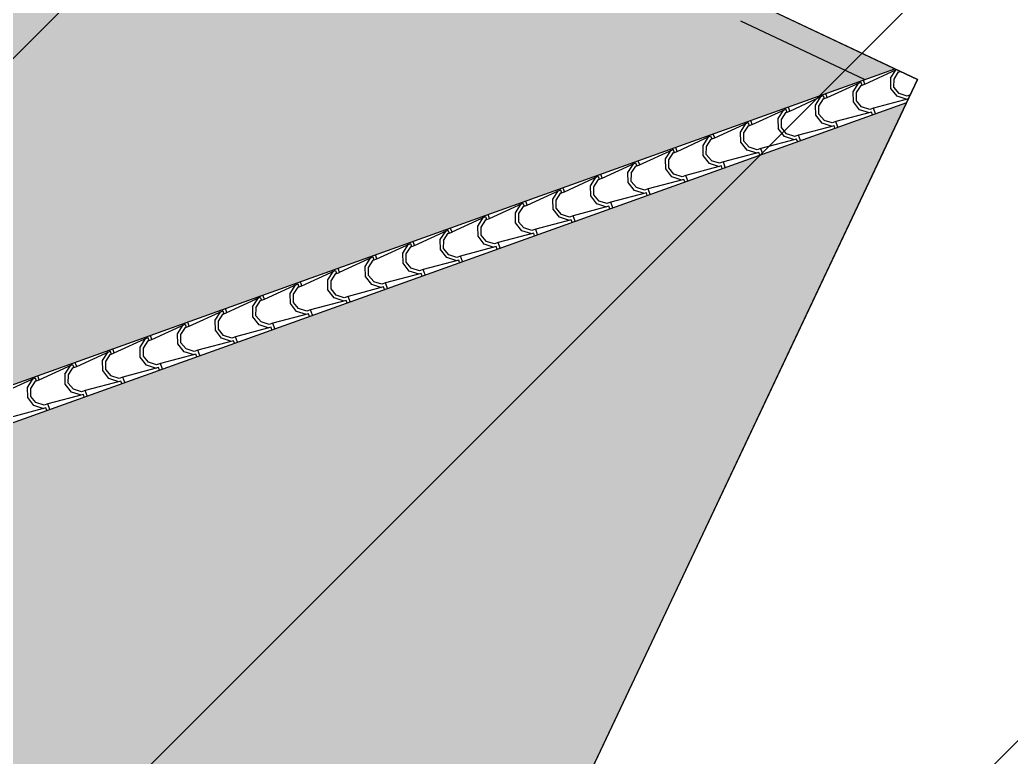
# Model space of a CAD drawing. Header units: millimetres. Extents: x 648844 to 649530, y 1246379 to 1246752.
# Drawn here: x 649130.659 to 649134.814, y 1246524.57 to 1246527.661 of the extents above; entities that cross this region are included whole.
import ezdxf

# ---------------------------------------------------------------- set-up
doc = ezdxf.new("R2010")
doc.units = ezdxf.units.MM
doc.header["$LTSCALE"] = 20
doc.header["$MEASUREMENT"] = 0
doc.layers.get('0').update_dxf_attribs({"linetype": 'CONTINUOUS'})
doc.layers.add('TECHO', color=30, linetype='CONTINUOUS')

# ---------------------------------------------------------------- blocks, each defined once
blk = doc.blocks.new('TEJA45')
at = {"layer": 'TECHO'}
for p, q in [((-2.715382543497938, -1.544480631679626), (-2.833540053129482, -1.445228180333928)), ((-2.90921858738551, -1.520864411870264), (-2.809966136039812, -1.639021921501804)), ((-2.765044031208639, -1.53267457544986), (-2.802854397095885, -1.551579798667248)), ((-2.721399827845794, -1.538451011013787), (-2.765118184098512, -1.532543087523464)), ((-2.70742089275759, -1.536513090064368), (-2.715393815835554, -1.544486013142333)), ((-2.802830843183706, -1.551544584392804), (-2.821736066401094, -1.58935495028005)), ((-2.793201017101389, -1.561195251157347), (-2.807379930824148, -1.591916288059554)), ((-2.762508671203413, -1.547003621592122), (-2.793229708105621, -1.561182535314881)), ((-2.727084105028339, -1.551590787309578), (-2.762531314305086, -1.546864520047205)), ((-2.715393815835654, -1.563391220044164), (-2.727209570149284, -1.551575465730537)), ((-2.697968289306687, -1.545965693515264), (-2.715393815835561, -1.563391220044142)), ((-2.597225072894837, -1.662638352152463), (-2.715382582526381, -1.563385900806765)), ((-2.821909946396609, -1.589240691565525), (-2.816002022906282, -1.63295904781824)), ((-2.807545004638243, -1.591933683051483), (-2.802818737375866, -1.627380892328233)), ((-2.809919850344571, -1.639012047651349), (-2.813486909935563, -1.642579107242341)), ((-2.809919850344592, -1.639012047651342), (-2.800467246893689, -1.629559444200439)), ((-2.800467246893675, -1.648464651102259), (-2.80403430648466, -1.652031710693247)), ((-2.802830397756267, -1.627196293337743), (-2.791014643442637, -1.63901204765137)), ((-2.791014643442779, -1.639012047651352), (-2.800467246893682, -1.648464651102255)), ((-2.791060866912552, -1.639021882473511), (-2.691808415566854, -1.757179392105051)), ((-2.646886299960727, -1.650832105328611), (-2.684696665847973, -1.669737328545999)), ((-2.603241451412842, -1.656609586570244), (-2.64695980766556, -1.650701663079921)), ((-2.589263349621319, -1.654670633200642), (-2.597236272699284, -1.662643556278606)), ((-2.684673313304934, -1.669702315640684), (-2.703578536522322, -1.70751268152793)), ((-2.675044608331199, -1.679351714349746), (-2.689223522053958, -1.710072751251953)), ((-2.644352208011057, -1.665160030362259), (-2.675073244913264, -1.679338944085018)), ((-2.608927623939351, -1.669748237923873), (-2.644374833216098, -1.665021970661499)), ((-2.597236272699377, -1.681548763180434), (-2.609052027013007, -1.669733008866807)), ((-2.579810746170416, -1.664123236651537), (-2.597236272699291, -1.681548763180416)), ((-2.479067602291742, -1.780796072625296), (-2.597225111923287, -1.681543621279598)), ((-2.703751370840337, -1.707399067997532), (-2.69784344735001, -1.751117424250246)), ((-2.689387554024243, -1.710090164138617), (-2.684661286761866, -1.745537373415367)), ((-2.6917623072083, -1.757169590787623), (-2.695329366799299, -1.760736650378618)), ((-2.691762307208315, -1.757169590787623), (-2.682309703757412, -1.74771698733672)), ((-2.682309703757404, -1.766622194238533), (-2.685876763348396, -1.770189253829525)), ((-2.68467285461999, -1.745353836474017), (-2.672857100306359, -1.757169590787644)), ((-2.672857100306501, -1.757169590787626), (-2.682309703757404, -1.766622194238529)), ((-2.672903146439751, -1.757179353076573), (-2.573650695094052, -1.875336862708114)), ((-2.528728568712808, -1.768989635207362), (-2.566538934600054, -1.78789485842475)), ((-2.526195744820356, -1.783316439133152), (-2.556916781722563, -1.797495352855911)), ((-2.485083074978959, -1.774768162126826), (-2.528801431231678, -1.768860238636503)), ((-2.490771142848558, -1.787905688538405), (-2.526218352125305, -1.783179421276031)), ((-2.471105806485042, -1.772828176336908), (-2.479078729563014, -1.780801099414884)), ((-2.461653203034139, -1.782280779787811), (-2.479078729563021, -1.799706306316693)), ((-2.585592795284057, -1.825557444429538), (-2.579684871793731, -1.869275800682253)), ((-2.566515783426183, -1.787860046888596), (-2.585421006643571, -1.825670412775843)), ((-2.571230103409881, -1.828246645228447), (-2.566503836147504, -1.863693854505197)), ((-2.556888199560625, -1.797508177541324), (-2.571067113283384, -1.828229214443532)), ((-2.479078729563099, -1.799706306316704), (-2.49089448387673, -1.787890552003077)), ((-2.360910131688691, -1.898953793098098), (-2.479067641320235, -1.799701341752399)), ((-2.573604764072044, -1.875327133923896), (-2.564152160621141, -1.865874530472993)), ((-2.566515311483712, -1.863511379610291), (-2.554699557170082, -1.875327133923918)), ((-2.57360476407203, -1.8753271339239), (-2.577171823663022, -1.878894193514888)), ((-2.564152160621134, -1.88477973737481), (-2.567719220212119, -1.888346796965795)), ((-2.554699557170231, -1.8753271339239), (-2.564152160621134, -1.884779737374803)), ((-2.554745425967099, -1.875336823679472), (-2.4554929746214, -1.993494333311013)), ((-2.448358253547411, -1.906017778136452), (-2.467263476764799, -1.943828144023698)), ((-2.410570837464945, -1.887147165086127), (-2.448381203352191, -1.906052388303515)), ((-2.408039281628007, -1.901472847903293), (-2.438760318530214, -1.915651761626052)), ((-2.366924698544189, -1.892926737683524), (-2.410643054796907, -1.887018814193201)), ((-2.37261466176048, -1.906063139152575), (-2.408061871037226, -1.901336871890202)), ((-2.360921186426822, -1.917863849452974), (-2.372736940740452, -1.906048095139347)), ((-2.352948263348772, -1.890985719473182), (-2.360921186426737, -1.898958642551147)), ((-2.343495659897869, -1.900438322924082), (-2.360921186426744, -1.91786384945296)), ((-2.467434219727544, -1.943715820863346), (-2.461526296237217, -1.987434177116061)), ((-2.453072652795534, -1.946403126318273), (-2.448346385533156, -1.981850335595023)), ((-2.438731790789681, -1.915664640732071), (-2.452910704512441, -1.946385677634279)), ((-2.242752661085596, -2.017111513570935), (-2.36091017071714, -1.917859062225236)), ((-2.455447220935753, -1.993484677060163), (-2.459014280526745, -1.997051736651155)), ((-2.455447220935774, -1.993484677060167), (-2.445994617484871, -1.984032073609264)), ((-2.448357768347435, -1.981668922746564), (-2.436542014033805, -1.993484677060192)), ((-2.436542014033954, -1.993484677060167), (-2.445994617484857, -2.00293728051107)), ((-2.436587705494148, -1.993494294282709), (-2.337335254148449, -2.111651803914249)), ((-2.445994617484857, -2.002937280511077), (-2.449561677075849, -2.006504340102069)), ((-2.330200723668653, -2.024175509384364), (-2.349105946886041, -2.06198587527161)), ((-2.320575382019115, -2.03382110392365), (-2.334754295741874, -2.064542140825857)), ((-2.292413106217047, -2.005304694964895), (-2.330223472104294, -2.024209918182283)), ((-2.289882818437306, -2.01962925667419), (-2.320603855339513, -2.033808170396949)), ((-2.248766322111209, -2.011085313239978), (-2.292484678363927, -2.005177389749655)), ((-2.254458180670589, -2.024220589766987), (-2.289905389947336, -2.019494322504613)), ((-2.242763643290544, -2.036021392589245), (-2.254579397604175, -2.024205638275618)), ((-2.234790720212501, -2.009143262609456), (-2.242763643290466, -2.017116185687421)), ((-2.225338116761598, -2.018595866060352), (-2.242763643290473, -2.03602139258923)), ((-2.124595190482452, -2.135269234043804), (-2.242752700113996, -2.036016782698105)), ((-2.349275644170781, -2.061874197298959), (-2.343367720680455, -2.105592553551674)), ((-2.3349152021813, -2.064559607407208), (-2.330188934918922, -2.100006816683958)), ((-2.337289677799482, -2.111642220196437), (-2.340856737390475, -2.115209279787429)), ((-2.337289677799497, -2.111642220196437), (-2.327837074348594, -2.102189616745534)), ((-2.330200225211158, -2.099826465882838), (-2.318384470897527, -2.111642220196465)), ((-2.318384470897684, -2.11164222019644), (-2.327837074348587, -2.121094823647343)), ((-2.31842998502119, -2.111651764885952), (-2.219177533675492, -2.229809274517493)), ((-2.327837074348587, -2.121094823647347), (-2.331404133939571, -2.124661883238335)), ((-2.212043193789889, -2.142333240632247), (-2.230948417007276, -2.180143606519493)), ((-2.202418973248939, -2.151977567116056), (-2.216597886971698, -2.182698604018263)), ((-2.174255374969171, -2.123462224843657), (-2.212065740856417, -2.142367448061044)), ((-2.17172635524495, -2.137785665444323), (-2.202447392147157, -2.151964579167082)), ((-2.13060794567825, -2.129243888796434), (-2.174326301930968, -2.123335965306111)), ((-2.136301699582951, -2.1423780403811), (-2.171748908859698, -2.137651773118726)), ((-2.124606100154267, -2.154178935725515), (-2.136421854467898, -2.142363181411888)), ((-2.116633177076224, -2.12730080574573), (-2.124606100154196, -2.135273728823698)), ((-2.107180573625321, -2.136753409196629), (-2.124606100154203, -2.154178935725511)), ((-2.006437719879479, -2.253426954516531), (-2.124595229511023, -2.154174503170832)), ((-2.231117068614253, -2.180032573732767), (-2.225209145123927, -2.223750929985481)), ((-2.216757751567307, -2.182716088494338), (-2.21203148430493, -2.218163297771088)), ((-2.219132134663212, -2.229799763332714), (-2.222699194254211, -2.233366822923713)), ((-2.219132134663226, -2.229799763332704), (-2.209679531212323, -2.220347159881801)), ((-2.209679531212316, -2.239252366783628), (-2.213246590803301, -2.242819426374613)), ((-2.21204268207488, -2.217984009019112), (-2.20022692776125, -2.229799763332739)), ((-2.200226927761413, -2.229799763332711), (-2.209679531212316, -2.239252366783614)), ((-2.200272264548389, -2.229809235489022), (-2.10101981320269, -2.347966745120562)), ((-2.056097643721237, -2.241619754722393), (-2.093908009608484, -2.260524977939781)), ((-2.012449569244382, -2.247402464353016), (-2.0561679254971, -2.241494540862693)), ((-2.093885663911145, -2.260490971880152), (-2.112790887128533, -2.298301337767398)), ((-2.084262564478372, -2.270134030307631), (-2.098441478201131, -2.300855067209838)), ((-2.0535698920526, -2.25594207421446), (-2.084290928954807, -2.270120987937219)), ((-2.01814521849397, -2.260535490995387), (-2.053592427770717, -2.255809223733014)), ((-2.00644855701799, -2.272336478861785), (-2.01826431133162, -2.260520724548158)), ((-1.998475633939961, -2.245458348881996), (-2.006448557017933, -2.253431271959968)), ((-1.989023030489065, -2.254910952332899), (-2.00644855701794, -2.272336478861774)), ((-1.888280249276384, -2.371584674989364), (-2.006437758907929, -2.272332223643666)), ((-2.112958493057739, -2.298190950166578), (-2.107050569567413, -2.341909306419293)), ((-2.098600300952711, -2.300872569585966), (-2.093874033690334, -2.336319778862716)), ((-2.100974591526949, -2.347957306468984), (-2.104541651117941, -2.351524366059977)), ((-2.100974591526956, -2.347957306468981), (-2.091521988076053, -2.338504703018078)), ((-2.091521988076053, -2.357409909919891), (-2.095089047667038, -2.36097696951088)), ((-2.093885138938603, -2.336141552155386), (-2.082069384624972, -2.347957306469013)), ((-2.08206938462515, -2.347957306468984), (-2.091521988076053, -2.357409909919888)), ((-2.082114544075594, -2.347966706092084), (-1.982862092729896, -2.466124215723625)), ((-1.937939912473382, -2.359777284601172), (-1.975750278360628, -2.37868250781856)), ((-1.894291192809604, -2.365561039909714), (-1.938009549062322, -2.359653116419391)), ((-1.880318090803684, -2.36361589201827), (-1.888291013881656, -2.371588815096242)), ((-1.975728134032373, -2.378648703128039), (-1.994633357249761, -2.416459069015286)), ((-1.966106155707806, -2.388290493499209), (-1.980285069430565, -2.419011530401416)), ((-1.935413428861892, -2.374098482985353), (-1.9661344657641, -2.388277396708112)), ((-1.899988737404087, -2.378692941609803), (-1.935435946680833, -2.373966674347429)), ((-1.888291013881712, -2.390494021998055), (-1.900106768195343, -2.378678267684428)), ((-1.870865487352781, -2.37306849546917), (-1.888291013881656, -2.390494021998048)), ((-1.770122778673276, -2.489742395462201), (-1.88828028830482, -2.390489944116503)), ((-1.994799917501467, -2.416349326598581), (-1.988891994011141, -2.460067682851296)), ((-1.980442850338477, -2.419029050674897), (-1.9757165830761, -2.454476259951647)), ((-1.982817048390672, -2.466114849605258), (-1.986384107981671, -2.469681909196254)), ((-1.982817048390686, -2.466114849605255), (-1.973364444939783, -2.456662246154352)), ((-1.973364444939769, -2.475567453056165), (-1.976931504530761, -2.479134512647157)), ((-1.975727595802326, -2.45429909529166), (-1.963911841488695, -2.466114849605287)), ((-1.963911841488866, -2.466114849605262), (-1.973364444939769, -2.475567453056165)), ((-1.963956823602786, -2.466124176695153), (-1.864704372257087, -2.584281686326694)), ((-1.81978218122547, -2.477934814479919), (-1.857592547112716, -2.496840037697307)), ((-1.817256965671191, -2.49225489175625), (-1.847978002573399, -2.506433805479009)), ((-1.776132816376645, -2.483719615466171), (-1.819851172629363, -2.477811691975848)), ((-1.781832256316001, -2.496850392223973), (-1.817279465592748, -2.492124124961599)), ((-1.762160547667406, -2.481773435154544), (-1.770133470745378, -2.489746358232519)), ((-1.752707944216503, -2.49122603860544), (-1.770133470745392, -2.508651565134326)), ((-1.876641341944946, -2.534507703032396), (-1.87073341845462, -2.578226059285111)), ((-1.857570604153629, -2.496806434375973), (-1.876475827371017, -2.534616800263219)), ((-1.847949746937246, -2.506446956690787), (-1.862128660660005, -2.537167993592995)), ((-1.770133470745435, -2.508651565134326), (-1.781949225059066, -2.496835810820698)), ((-1.651965308070274, -2.607900115934964), (-1.770122817701818, -2.508647664589265)), ((-1.864659505254409, -2.584272392741529), (-1.855206901803506, -2.574819789290625)), ((-1.862285399724364, -2.537185531762926), (-1.857559132461986, -2.572632741039676)), ((-1.857570052666048, -2.572456638427933), (-1.845754298352418, -2.584272392741561)), ((-1.864659505254394, -2.584272392741536), (-1.868226564845386, -2.587839452332524)), ((-1.855206901803506, -2.593724996192442), (-1.85877396139449, -2.597292055783427)), ((-1.845754298352588, -2.584272392741532), (-1.855206901803491, -2.593724996192435)), ((-1.845799103129842, -2.584281647298393), (-1.746546651784143, -2.702439156929936)), ((-1.73941307427485, -2.614964165623807), (-1.758318297492238, -2.652774531511053)), ((-1.701624449977572, -2.596092344358674), (-1.739434815864819, -2.614997567576061)), ((-1.699100502478842, -2.610411300526387), (-1.729821539381049, -2.624590214249146)), ((-1.657974439942784, -2.601878191022749), (-1.701692796195502, -2.595970267532426)), ((-1.663675775226118, -2.615007842838384), (-1.699122984502864, -2.61028157557601)), ((-1.651975927609158, -2.626809108270596), (-1.663791681922788, -2.614993353956969)), ((-1.644003004531143, -2.599930978290818), (-1.651975927609115, -2.60790390136879)), ((-1.634550401080247, -2.609383581741717), (-1.651975927609115, -2.626809108270585)), ((-1.758482766388425, -2.652666079466204), (-1.752574842898099, -2.696384435718921)), ((-1.74412794911013, -2.655342012851861), (-1.739401681847752, -2.690789222128609)), ((-1.729793338166296, -2.624603419881542), (-1.743972251889055, -2.655324456783749)), ((-1.533807837467222, -2.72605783640776), (-1.651965347098766, -2.626805385062063)), ((-1.746501962118138, -2.702429935877801), (-1.737049358667235, -2.692977332426899)), ((-1.739412509529771, -2.690614181564206), (-1.72759675521614, -2.702429935877833)), ((-1.746501962118131, -2.702429935877808), (-1.750069021709123, -2.7059969954688)), ((-1.737049358667228, -2.711882539328702), (-1.74061641825822, -2.715449598919694)), ((-1.727596755216325, -2.702429935877797), (-1.737049358667228, -2.711882539328698)), ((-1.727641382657168, -2.702439117901289), (-1.62838893131147, -2.820596627532831)), ((-1.621255544396092, -2.733121896871717), (-1.64016076761348, -2.770932262758963)), ((-1.583466718729703, -2.714249874237447), (-1.621277084616949, -2.733155097454834)), ((-1.580944039287303, -2.7285677092969), (-1.61166507618951, -2.742746623019661)), ((-1.539816063508901, -2.720036766579328), (-1.583534419761619, -2.714128843089005)), ((-1.545519294137577, -2.733165293452616), (-1.580966503414324, -2.728439026190243)), ((-1.53381838447288, -2.744966651406866), (-1.545634138786511, -2.733150897093239)), ((-1.525845461394866, -2.718088521427086), (-1.533818384472845, -2.726061444505063)), ((-1.51639285794397, -2.727541124877987), (-1.533818384472845, -2.744966651406861)), ((-1.640324190831912, -2.770824455900016), (-1.634416267341585, -2.814542812152732)), ((-1.625970498495889, -2.773498493940787), (-1.621244231233511, -2.808945703217535)), ((-1.611636929396113, -2.742759883073942), (-1.625815843118872, -2.77348091997615)), ((-1.415650366864114, -2.844215556880595), (-1.533807876495658, -2.744963105534897)), ((-1.628344418981861, -2.820587479014081), (-1.631911478572853, -2.824154538605073)), ((-1.628344418981868, -2.820587479014073), (-1.618891815530965, -2.811134875563171)), ((-1.621254966393494, -2.808771724700478), (-1.609439212079863, -2.820587479014105)), ((-1.609439212080055, -2.820587479014074), (-1.618891815530958, -2.830040082464976)), ((-1.609483662184388, -2.820596588504353), (-1.51023121083869, -2.938754098135895)), ((-1.618891815530958, -2.830040082464977), (-1.622458875121943, -2.833607142055964)), ((-1.503098014517342, -2.851279628119626), (-1.522003237734729, -2.889089994006872)), ((-1.49348052062517, -2.860916346264695), (-1.507659434347929, -2.891637383166902)), ((-1.46530898748177, -2.832407404116191), (-1.503119353369016, -2.851312627333577)), ((-1.462787576096609, -2.846724118067796), (-1.493508612998816, -2.860903031790556)), ((-1.421657687075943, -2.838195342135784), (-1.465376043328661, -2.832287418645461)), ((-1.427362813048141, -2.851322744066966), (-1.462810022324888, -2.846596476804592)), ((-1.415660841336603, -2.863124194543138), (-1.427476595650234, -2.851308440229511)), ((-1.407687918258596, -2.836246064563362), (-1.415660841336567, -2.84421898764133)), ((-1.3982353148077, -2.845698668014265), (-1.415660841336575, -2.86312419454314)), ((-1.297492896261055, -2.962373277353398), (-1.415650405892599, -2.8631208260077)), ((-1.52216561527564, -2.888982832332024), (-1.516257691785313, -2.93270118858474)), ((-1.507813047881541, -2.891654975030615), (-1.503086780619164, -2.927102184307364)), ((-1.510186875845584, -2.938745022150348), (-1.513753935436576, -2.942312081741342)), ((-1.510186875845591, -2.938745022150343), (-1.500734272394688, -2.929292418699442)), ((-1.500734272394688, -2.948197625601257), (-1.50430133198568, -2.95176468519225)), ((-1.503097423257216, -2.92692926783675), (-1.491281668943586, -2.938745022150377)), ((-1.491281668943785, -2.938745022150346), (-1.500734272394688, -2.948197625601248)), ((-1.491325941711573, -2.938754059107428), (-1.392073490365874, -3.05691156873897)), ((-1.384940484638584, -2.969437359367509), (-1.403845707855972, -3.007247725254755)), ((-1.375324111854219, -2.979072809455447), (-1.389503025576978, -3.009793846357654)), ((-1.3471512562339, -2.950564933994952), (-1.384961622121146, -2.969470157212339)), ((-1.344631112905077, -2.964880526838311), (-1.375352149807284, -2.979059440561072)), ((-1.303499310642067, -2.956353917692363), (-1.347217666894785, -2.95044599420204)), ((-1.30920633195916, -2.969480194681257), (-1.344653541235907, -2.964753927418883)), ((-1.297503298200326, -2.98128173767941), (-1.309319052513956, -2.969465983365783)), ((-1.289530375122325, -2.954403607699636), (-1.297503298200297, -2.962376530777604)), ((-1.280077771671422, -2.963856211150533), (-1.297503298200297, -2.981281737679408)), ((-1.17933542565796, -3.080530997826234), (-1.297492935289505, -2.981278546480535)), ((-1.40400703971887, -3.007141208767635), (-1.398099116228543, -3.050859565020351)), ((-1.389655597267307, -3.009811456119547), (-1.38492933000493, -3.045258665396295)), ((-1.392029332709313, -3.056902565286622), (-1.395596392300305, -3.060469624877616)), ((-1.39202933270932, -3.056902565286615), (-1.382576729258417, -3.047449961835714)), ((-1.38257672925841, -3.066355168737525), (-1.386143788849402, -3.069922228328515)), ((-1.384939880120939, -3.045086810973022), (-1.373124125807308, -3.056902565286649)), ((-1.373124125807507, -3.056902565286615), (-1.38257672925841, -3.066355168737516)), ((-1.373168221238906, -3.056911529710316), (-1.273915769893208, -3.175069039341858)), ((-1.228993524985981, -3.068722463873701), (-1.266803890873227, -3.087627687091087)), ((-1.185340934208199, -3.074512493248939), (-1.229059290460917, -3.068604569758616)), ((-1.171372831986048, -3.072561150835908), (-1.17934575506402, -3.08053407391388)), ((-1.266782954759819, -3.087595090615395), (-1.285688177977207, -3.125405456502641)), ((-1.257167703084427, -3.097229272648676), (-1.271346616807186, -3.127950309550883)), ((-1.226474649713545, -3.083036935608828), (-1.257195686615752, -3.097215849331588)), ((-1.191049850870634, -3.087637645295489), (-1.226497060147381, -3.082911378033115)), ((-1.179345755064048, -3.099439280815682), (-1.191161509377679, -3.087623526502055)), ((-1.161920228535152, -3.082013754286805), (-1.179345755064027, -3.099439280815679)), ((-1.061177955054944, -3.198688718298998), (-1.179335464686488, -3.099436266953299)), ((-1.285848464162349, -3.125299585201443), (-1.279940540672023, -3.169017941454159)), ((-1.271498146653059, -3.127967937208478), (-1.266771879390681, -3.163415146485226)), ((-1.273871789573036, -3.175060108422898), (-1.277438849164028, -3.17862716801389)), ((-1.27387178957305, -3.17506010842289), (-1.264419186122147, -3.165607504971989)), ((-1.26441918612214, -3.184512711873795), (-1.267986245713132, -3.188079771464787)), ((-1.266782336984662, -3.163244354109294), (-1.254966582671031, -3.175060108422921)), ((-1.25496658267123, -3.175060108422885), (-1.264419186122133, -3.184512711873786)), ((-1.255010500765955, -3.175069000313561), (-1.155758049420257, -3.293226509945104)), ((-1.110835793738119, -3.186879993752481), (-1.148646159625365, -3.205785216969867)), ((-1.067182557776142, -3.192671068805273), (-1.110900914028861, -3.18676314531495)), ((-1.053215288849778, -3.190718693972176), (-1.06118821192775, -3.198691617050144)), ((-1.148625424881047, -3.205752821863278), (-1.167530648098435, -3.243563187750524)), ((-1.139011294313853, -3.215385735840252), (-1.153190208036612, -3.24610677274246)), ((-1.108318186521188, -3.201193344378961), (-1.139039223423396, -3.215372258101722)), ((-1.072893369781191, -3.20579509590984), (-1.108340579057938, -3.201068828647466)), ((-1.061188211927771, -3.217596823951954), (-1.073003966241401, -3.205781069638327)), ((-1.043762685398882, -3.200171297423076), (-1.061188211927757, -3.217596823951951)), ((-0.9430204844518499, -3.316846438771833), (-1.061177994083394, -3.217593987426135)), ((-1.167689888606077, -3.243457961633453), (-1.16178196511575, -3.287176317886169)), ((-1.153340696038832, -3.246124418297407), (-1.148614428776455, -3.281571627574156)), ((-1.148624793848384, -3.281401897245566), (-1.136809039534754, -3.293217651559193)), ((-1.155714246436766, -3.293217651559162), (-1.159281306027758, -3.296784711150153)), ((-1.155714246436773, -3.293217651559161), (-1.14626164298587, -3.283765048108259)), ((-1.14626164298587, -3.302670255010067), (-1.149828702576862, -3.306237314601058)), ((-1.136809039534967, -3.293217651559159), (-1.14626164298587, -3.30267025501006)), ((-1.136852780293168, -3.293226470916625), (-1.03760032894747, -3.411383980548168)), ((-1.030467895002317, -3.323910553111215), (-1.049373118219705, -3.361720918998461)), ((-0.9926780624902207, -3.305037523631229), (-1.030488428377467, -3.323942746848616)), ((-0.9901617233296705, -3.319349753149474), (-1.020882760231878, -3.333528666872235)), ((-0.9490241813413647, -3.310829644361974), (-0.9927425375940828, -3.304921720871651)), ((-0.9547368886917553, -3.32395254652419), (-0.9901840979685019, -3.319226279261816)), ((-0.9430306687914936, -3.335754367088226), (-0.9548464231051241, -3.323938612774599)), ((-0.9350577457135074, -3.30887623710845), (-0.9430306687914793, -3.316849160186418)), ((-0.9256051422626115, -3.318328840559349), (-0.9430306687914793, -3.335754367088221)), ((-1.049531313049314, -3.361616338069064), (-1.043623389558988, -3.40533469432178)), ((-1.035183245424484, -3.364280899387238), (-1.030456978162107, -3.399728108663986)), ((-1.020854885543294, -3.333542199031832), (-1.035033799266053, -3.36426323593404)), ((-0.8248630138487556, -3.435004159244665), (-0.9430205234802997, -3.335751707898966)), ((-1.037556703300503, -3.411375194695433), (-1.0281040998496, -3.401922591244531)), ((-1.030467250712107, -3.399559440381838), (-1.018651496398476, -3.411375194695465)), ((-1.037556703300496, -3.411375194695436), (-1.041123762891495, -3.414942254286435)), ((-1.028104099849593, -3.420827798146338), (-1.031671159440585, -3.424394857737328)), ((-1.018651496398689, -3.411375194695433), (-1.028104099849593, -3.420827798146334)), ((-1.018695059820502, -3.411383941519517), (-0.9194426084748031, -3.52954145115106)), ((-0.9123103651235454, -3.442068284359099), (-0.9312155883409332, -3.479878650246345)), ((-0.8745203312423229, -3.423195053509993), (-0.912330697129569, -3.442100276727379)), ((-0.8720052601389767, -3.437506161920371), (-0.902726297041184, -3.451685075643132)), ((-0.8308658049074822, -3.428988219918553), (-0.8745841611602003, -3.42308029642823)), ((-0.8365804076027672, -3.442109997138484), (-0.8720276168795138, -3.43738372987611)), ((-0.8248731256552162, -3.453911910224498), (-0.8366888799688468, -3.442096155910871)), ((-0.8169002025772301, -3.427033780244725), (-0.824873125655202, -3.435006703322697)), ((-0.807447599126327, -3.436486383695621), (-0.8248731256552091, -3.453911910224505)), ((-0.9313727374930423, -3.479774714501069), (-0.9254648140027157, -3.523493070753785)), ((-0.9170257948102432, -3.482437380476169), (-0.9122995275478658, -3.517884589752917)), ((-0.9026984767723505, -3.451698662222581), (-0.9168773904951095, -3.482419699124788)), ((-0.7067055432456613, -3.553161879717502), (-0.8248630528772054, -3.453909428371803)), ((-0.9193991601642182, -3.529532737831715), (-0.9229662197552102, -3.533099797422707)), ((-0.9193991601642324, -3.52953273783171), (-0.9099465567133294, -3.520080134380809)), ((-0.9123097075758295, -3.51771698351811), (-0.9004939532621989, -3.529532737831737)), ((-0.9004939532624192, -3.529532737831712), (-0.9099465567133223, -3.538985341282613)), ((-0.9005373393474088, -3.529541412122933), (-0.8012848880017103, -3.647698921754476)), ((-0.9099465567133223, -3.538985341282622), (-0.9135136163043072, -3.542552400873609)), ((-0.7941528352447662, -3.560226015606952), (-0.8130580584621541, -3.598036381494198)), ((-0.7845420680017838, -3.56985512541416), (-0.7987209817245429, -3.600576162316367)), ((-0.7563625999944108, -3.541352583388742), (-0.794172965881657, -3.560257806606128)), ((-0.7538487969466203, -3.555662570690506), (-0.7845698338488276, -3.569841484413267)), ((-0.7127074284745234, -3.547146795475008), (-0.7564257847272415, -3.541238871984685)), ((-0.7184239265137791, -3.560267447752775), (-0.7538711357905257, -3.555541180490401)), ((-0.7067155825189388, -3.57206945336077), (-0.7185313368325694, -3.560253699047143)), ((-0.6987426594409669, -3.545191323380998), (-0.7067155825189317, -3.553164246458964)), ((-0.6892900559900639, -3.554643926831895), (-0.7067155825189388, -3.572069453360768)), ((-0.588548072642638, -3.671319600190264), (-0.7067055822741821, -3.572067148844566)), ((-0.813214161936763, -3.597933090933076), (-0.8073062384464365, -3.641651447185792)), ((-0.79886834419613, -3.600593861564198), (-0.7941420769337526, -3.636041070840946)), ((-0.8012416170279479, -3.647690280967982), (-0.8048086766189471, -3.651257340558979)), ((-0.801241617027955, -3.647690280967975), (-0.791789013577052, -3.638237677517074)), ((-0.7941521644395522, -3.635874526654382), (-0.7823364101259216, -3.647690280968009)), ((-0.782336410126149, -3.647690280967977), (-0.791789013577052, -3.657142884418878)), ((-0.7823796188747494, -3.647698882725827), (-0.6831271675290509, -3.765856392357369)), ((-0.791789013577052, -3.657142884418885), (-0.7953560731680511, -3.660709944009882)), ((-0.6759953053660226, -3.678383746854864), (-0.6949005285834104, -3.716194112742111)), ((-0.6663856592308335, -3.68801158860491), (-0.6805645729535925, -3.718732625507117)), ((-0.6382048687465272, -3.659510113267496), (-0.6760152346337733, -3.678415336484882)), ((-0.6356923337550953, -3.673818979461021), (-0.6664133706573026, -3.687997893183782)), ((-0.5945490520415575, -3.665305371031465), (-0.6382674082942756, -3.659397447541142)), ((-0.6002674454252528, -3.678424898367007), (-0.6357146547019994, -3.673698631104633)), ((-0.5885580393826615, -3.690226996497042), (-0.6003737936962921, -3.678411242183415)), ((-0.5805851163046896, -3.663348866517264), (-0.5885580393826615, -3.671321789595233)), ((-0.5711325128537936, -3.672801469968165), (-0.5885580393826615, -3.690226996497037)), ((-0.4703906020395863, -3.789477320663066), (-0.5885481116711304, -3.690224869317367)), ((-0.6950555863800076, -3.71609146736869), (-0.6891476628896811, -3.759809823621406)), ((-0.6807108935817823, -3.718750342654028), (-0.6759846263194049, -3.754197551930776)), ((-0.6830840738916777, -3.765847824104251), (-0.6866511334826768, -3.76941488369525)), ((-0.6830840738916848, -3.765847824104251), (-0.6736314704407818, -3.756395220653349)), ((-0.6736314704407746, -3.775300427555154), (-0.6771985300317667, -3.778867487146147)), ((-0.6759946213032748, -3.754032069790654), (-0.6641788669896442, -3.765847824104281)), ((-0.6641788669898787, -3.765847824104247), (-0.6736314704407818, -3.775300427555148)), ((-0.6642218984017916, -3.765856353329072), (-0.5649694470560931, -3.884013862960614)), ((-0.5200471374986435, -3.777667643146268), (-0.5578575033858897, -3.796572866363654)), ((-0.4763906756067868, -3.783463946588165), (-0.520109031859505, -3.777556023097842)), ((-0.557837775487279, -3.796541478102796), (-0.5767429987046668, -3.834351843990042)), ((-0.5482292504610342, -3.806168051798139), (-0.5624081641837932, -3.836889088700346)), ((-0.5175358705643873, -3.79197538823192), (-0.5482569074665946, -3.806154301954681)), ((-0.4821109643358099, -3.796582348981358), (-0.5175581736125565, -3.791856081718985)), ((-0.4704004962463841, -3.808384539633314), (-0.4822162505600147, -3.796568785319687)), ((-0.4624275731684122, -3.78150640965354), (-0.4704004962463841, -3.789479332731512)), ((-0.4529749697175163, -3.790959013104441), (-0.4704004962463912, -3.808384539633314)), ((-0.352233131436364, -3.907635041136013), (-0.4703906410679082, -3.808382589790314)), ((-0.5768970108234797, -3.8342498438025), (-0.5709890873331531, -3.877968200055216)), ((-0.5625534429673138, -3.83690682374476), (-0.5578271757049365, -3.872354033021509)), ((-0.5649265307554003, -3.88400536724053), (-0.5684935903463924, -3.887572426831522)), ((-0.5649265307554145, -3.884005367240524), (-0.5554739273045115, -3.874552763789623)), ((-0.5554739273045044, -3.893457970691431), (-0.5590409868954893, -3.897025030282418)), ((-0.5578370781669975, -3.872189612926926), (-0.5460213238533669, -3.884005367240553)), ((-0.5460213238535943, -3.884005367240521), (-0.5554739273044973, -3.893457970691422)), ((-0.5460641779291393, -3.884013823931964), (-0.4468117265834408, -4.002171333563506)), ((-0.4018894062507385, -3.895825173025019), (-0.4396997721379847, -3.914730396242405)), ((-0.358232299173828, -3.901622522144621), (-0.4019506554265462, -3.895714598654298)), ((-0.344270030032142, -3.899663952789812), (-0.3522429531101139, -3.907636875867784)), ((-0.4396802456085069, -3.914699209350681), (-0.4585854688258948, -3.952509575237928)), ((-0.4300728416904676, -3.924324514989719), (-0.4442517554132266, -3.955045551891926)), ((-0.3993794073728623, -3.910131797002435), (-0.4301004442750695, -3.924310710725196)), ((-0.3639544832463741, -3.91473979959571), (-0.3994016925231207, -3.910013532333336)), ((-0.3522429531101068, -3.926542082769586), (-0.3640587074237374, -3.914726328455959)), ((-0.334817426581246, -3.909116556240711), (-0.352242953110121, -3.92654208276959)), ((-0.2340756608333407, -4.025792761608773), (-0.3522331704648849, -3.926540310263075)), ((-0.4587384352672146, -3.952408220234506), (-0.452830511776888, -3.996126576487223)), ((-0.4443959923533072, -3.955063304831887), (-0.4396697250909298, -3.990510514108635)), ((-0.4467689876191301, -4.002162910376802), (-0.4503360472101221, -4.005729969967794)), ((-0.4467689876191514, -4.002162910376798), (-0.4373163841682484, -3.992710306925897)), ((-0.4373163841682342, -4.011615513827707), (-0.4408834437592262, -4.015182573418699)), ((-0.4396795350307201, -3.990347156063198), (-0.4278637807170895, -4.002162910376825)), ((-0.4278637807173311, -4.002162910376798), (-0.4373163841682342, -4.011615513827699)), ((-0.4279064574561886, -4.002171294535202), (-0.3286540061104901, -4.120328804166745)), ((-0.283731675002862, -4.013982702903787), (-0.3215420408901082, -4.032887926121173)), ((-0.2812229441796816, -4.028288205772187), (-0.3119439810818889, -4.042467119494948)), ((-0.2400739227399384, -4.019781097701198), (-0.2837922789926566, -4.013873174210875)), ((-0.2457980021573931, -4.03289725021), (-0.2812452114341397, -4.028170982947627)), ((-0.2261124868958788, -4.017821495926086), (-0.2340854099738436, -4.02579441900405)), ((-0.2166598834449758, -4.027274099376983), (-0.2340854099738436, -4.044699625905855)), ((-0.3405798597106866, -4.070566596668316), (-0.3346719362203601, -4.114284952921032)), ((-0.321522715729742, -4.032856940598567), (-0.3404279389471299, -4.070667306485813)), ((-0.3119164329195243, -4.042480978180469), (-0.3260953466422833, -4.073202015082677)), ((-0.2340854099738294, -4.044699625905858), (-0.24590116428746, -4.032883871592231)), ((-0.1159181902303743, -4.1439504820815), (-0.2340756998619185, -4.044698030735802)), ((-0.3286114444828669, -4.120320453513065), (-0.3191588410319639, -4.110867850062164)), ((-0.3262385417390732, -4.07321978592082), (-0.3215122744766958, -4.108666995197568)), ((-0.3215219918944427, -4.10850469919947), (-0.3097062375808122, -4.120320453513097)), ((-0.3286114444828598, -4.120320453513068), (-0.332178504073859, -4.123887513104068)), ((-0.3191588410319568, -4.129773056963971), (-0.3227259006229488, -4.133340116554965)), ((-0.3097062375810609, -4.120320453513065), (-0.3191588410319639, -4.129773056963966)), ((-0.3097487369835221, -4.120328765138099), (-0.2104962856378236, -4.238486274769642)), ((-0.2033651858509842, -4.15101467184645), (-0.222270409068372, -4.188825037733697)), ((-0.1655739437549641, -4.13214023278254), (-0.2033843096422103, -4.151045455999926)), ((-0.1630664809898121, -4.146444614543469), (-0.1937875178920194, -4.16062352826623)), ((-0.1219155463060773, -4.137939673257778), (-0.1656339025587954, -4.132031749767455)), ((-0.127641521068405, -4.151054700824291), (-0.1630887303451516, -4.146328433561917)), ((-0.1159278668375521, -4.16285716904213), (-0.1277436211511827, -4.151041414728503)), ((-0.1079549437595944, -4.135979039062352), (-0.1159278668375734, -4.14395196214033)), ((-0.09850234030869842, -4.145431642513255), (-0.1159278668375734, -4.162857169042129)), ((-0.2224212841541728, -4.188724973102126), (-0.2165133606638463, -4.232443329354842)), ((-0.2080810911247184, -4.191376267010648), (-0.203354823862341, -4.226823476287397)), ((-0.1937600241489577, -4.160637441372048), (-0.2079389378717167, -4.191358478274255)), ((3.552713678800501e-14, -4.260227204326361), (-0.1159182292588099, -4.162855751208653)), ((-0.2104539013465896, -4.23847799664934), (-0.2010012978956865, -4.229025393198439)), ((-0.2033644487581654, -4.226662242335742), (-0.1915486944445348, -4.238477996649369)), ((-0.2104539013465896, -4.238477996649348), (-0.2140209609375816, -4.24204505624034)), ((-0.2010012978956865, -4.247930600100245), (-0.2045683574866786, -4.251497659691237)), ((-0.1915486944447835, -4.23847799664934), (-0.2010012978956865, -4.247930600100242)), ((-0.1915910165107206, -4.238486235741163), (-0.09791931933308717, -4.349999999999936)), ((-0.08520765597220503, -4.269172403094311), (-0.1041128791895929, -4.306982768981557)), ((-0.075603615378391, -4.278793904563626), (-0.08978252910115003, -4.309514941465833)), ((-0.04741621250705208, -4.250297762661294), (-0.08522657839429826, -4.26920298587868)), ((-0.04491001779745574, -4.264601023313604), (-0.07563105469966303, -4.278779937036365)), ((-0.003757169871668964, -4.256098248814428), (-0.0474755261243871, -4.250190325324105)), ((-0.009485039978898158, -4.269212151438653), (-0.04493224925564476, -4.264485884176279)), ((4.973799150320701e-14, -4.278785035879734), (-0.009586078014905297, -4.269198957864775)), ((-0.104262708597652, -4.306883349535935), (-0.09843609721660584, -4.350000000000321)), ((-0.0899236405104844, -4.30953274809958), (-0.08519737324810706, -4.344979957376328)), ((-0.0856608184246852, -4.349999999999973), (-0.0828437547594234, -4.347182936334713)), ((-0.08520690562188804, -4.344819785472014), (-0.0800266910938845, -4.350000000000016))]:
    blk.add_line(p, q, dxfattribs=at)

msp = doc.modelspace()

# ---------------------------------------------------------------- hatches: boundary and pattern name
h = msp.add_hatch()
h.set_pattern_fill('ANSI31', color=2, scale=20, style=0)
h.set_pattern_definition([(45, (-526.4316489867633, -3378.367883687839), (-1.767766952966369, 1.767766952966369), [])])
edge = h.paths.add_edge_path()
edge.add_line((649057.8519686605, 1246574.731937029), (649143.484031076, 1246525.395827967))
edge.add_line((649021.4650291716, 1246521.520933308), (649057.8519686605, 1246574.731937029))
edge.add_line((649021.4650291716, 1246521.520933308), (649126.0130467353, 1246470.828113168))
edge.add_line((649143.484031076, 1246525.395827967), (649148.0277335674, 1246486.904175728))
h.paths.add_polyline_path([(649085.8330108997, 1246502.103295551), (649115.3070900415, 1246502.103295551), (649115.3070900415, 1246507.529080002), (649085.8330108997, 1246507.529080002)], flags=24)
at = {"layer": 'TECHO'}
h = msp.add_hatch(dxfattribs=at)
h.set_pattern_fill('SPANTILE', color=254, scale=0.2049999999999999, angle=123.892638268908, style=0, pattern_type=2)
h.set_pattern_definition([(69.67872598638515, (649185.3009504564, 1246519.00338685), (-0.8656009520489087, -2.311787257022123), [0.1893117599999998, -4.543480804999994]), (334.7090259863851, (649185.3666952295, 1246519.180915846), (0.2729298857970903, 0.09777155741209818), [0.01639999999999999, -0.1885999999999999]), (154.7090259863851, (649185.559052284, 1246519.10816474), (-0.2729298857970903, -0.09777155741209827), [0.05739999999999994, -0.1475999999999998]), (244.7090259863851, (649185.5071540822, 1246519.132686906), (0.09777155741209827, -0.2729298857970902), [0.02049999999999997, -0.1844999999999997]), (64.70902598638517, (649185.3797717039, 1246519.170202499), (-0.09777155741209827, 0.2729298857970903), [0.02049999999999998, -0.1844999999999999]), (154.7090259863851, (649185.3885296202, 1246519.188737571), (-0.2729298857970903, -0.09777155741209827), [0.01639999999999997, -0.1885999999999998]), (154.7090259863851, (649185.5520459508, 1246519.093336682), (-0.2729298857970903, -0.09777155741209827), [0.04099999999999995, -0.1639999999999998]), (239.7393259863851, (649185.5149758065, 1246519.110852514), (-1.236299172753067, -2.136630451287244), [0.1893117599999987, -4.54348080499996]), (207.405125986385, (649185.5105968483, 1246519.101584979), (3.898403497559898, 2.012436359507645), [0.05412163999999996, -5.358033749999995]), (173.1439259863851, (649185.4625491085, 1246519.076673993), (-0.458280548109383, -0.01019205919449057), [0.05186130999999991, -0.5964054749999983]), (136.274125986385, (649185.411058602, 1246519.082864934), (0.2831224994132322, -0.3605087920870513), [0.05186130999999999, -0.5964054749999997]), (102.0129259863852, (649185.3735807622, 1246519.118711992), (-0.9207100335188148, 4.289492157008032), [0.05412163999999995, -5.358033749999993]), (174.9339259863851, (649185.4594121138, 1246519.094027502), (2.389174817387583, -0.2219661351026944), [0.04150942499999993, -4.109424259999992]), (134.4841259863851, (649185.4180649355, 1246519.097692993), (-1.688540043798241, 1.704774997957573), [0.04150942499999997, -4.109424259999996]), (102.1144259863851, (649185.3889788399, 1246519.127307585), (-0.714980586178626, 3.285350497805008), [0.04387184499999998, -4.343319624999997]), (207.3036259863852, (649185.4983961656, 1246519.114151833), (2.992037535362023, 1.533765470671671), [0.04387184499999981, -4.343319624999975])])
h.paths.add_polyline_path([(649128.6344006408, 1246525.417138472), (649134.3259872836, 1246527.456033144), (649123.9392330539, 1246532.363827655), (649125.9781277268, 1246526.672241013)])
h = msp.add_hatch(dxfattribs=at)
h.set_pattern_fill('SPANTILE', color=254, scale=0.2049999999999999, angle=393.8926382689082, style=0, pattern_type=2)
h.set_pattern_definition([(339.6787259863851, (649185.4542743934, 1246519.366266568), (-2.311787257022123, 0.8656009520489092), [0.1893117599999997, -4.543480804999992]), (244.7090259863851, (649185.6318033902, 1246519.300521794), (0.09777155741209824, -0.2729298857970903), [0.01639999999999996, -0.1885999999999997]), (64.70902598638517, (649185.559052284, 1246519.10816474), (-0.09777155741209824, 0.2729298857970902), [0.05739999999999996, -0.1475999999999998]), (154.7090259863851, (649185.5835744499, 1246519.160062941), (-0.2729298857970903, -0.09777155741209818), [0.02049999999999998, -0.1844999999999998]), (334.7090259863851, (649185.6210900431, 1246519.28744532), (0.2729298857970903, 0.09777155741209818), [0.02049999999999999, -0.1844999999999999]), (64.70902598638517, (649185.6396251153, 1246519.278687404), (-0.09777155741209824, 0.2729298857970902), [0.01639999999999998, -0.1885999999999999]), (64.70902598638517, (649185.5442242265, 1246519.115171073), (-0.09777155741209824, 0.2729298857970902), [0.04099999999999997, -0.1639999999999999]), (149.7393259863851, (649185.5617400593, 1246519.152241217), (-2.136630451287245, 1.236299172753068), [0.1893117599999993, -4.543480804999978]), (117.4051259863851, (649185.552472523, 1246519.156620176), (2.012436359507646, -3.898403497559897), [0.05412163999999996, -5.358033749999994]), (83.1439259863852, (649185.527561538, 1246519.204667915), (-0.01019205919449057, 0.4582805481093827), [0.05186130999999986, -0.5964054749999976]), (46.27412598638523, (649185.5337524797, 1246519.256158421), (-0.3605087920870514, -0.2831224994132318), [0.05186130999999973, -0.5964054749999955]), (12.0129259863851, (649185.5695995365, 1246519.293636261), (4.289492157008033, 0.9207100335188123), [0.05412163999999979, -5.358033749999974]), (84.93392598638518, (649185.5449150465, 1246519.20780491), (-0.2219661351026946, -2.389174817387581), [0.04150942499999995, -4.109424259999995]), (44.48412598638513, (649185.5485805374, 1246519.249152088), (1.704774997957574, 1.688540043798239), [0.04150942499999994, -4.109424259999993]), (12.11442598638492, (649185.578195129, 1246519.278238183), (3.285350497805008, 0.7149805861786247), [0.0438718449999998, -4.343319624999974]), (117.303625986385, (649185.5650393779, 1246519.168820858), (1.533765470671673, -2.992037535362023), [0.04387184499999981, -4.343319624999975])])
h.paths.add_polyline_path([(649130.750425613, 1246519.640515885), (649128.726347393, 1246525.29074231), (649134.376573819, 1246527.31482053)])

# ---------------------------------------------------------------- linework, layer by layer
at = {"color": 254}
msp.add_lwpolyline([(649120.1265591937, 1246524.543036898), (649123.8433334787, 1246532.409140696), (649134.4218868588, 1246527.410720106), (649130.7051125736, 1246519.544616309), (649120.1265591929, 1246524.543036899)], dxfattribs=at)
at = {"layer": 'TECHO', "color": 254}
for p, q in [((649134.4218868584, 1246527.410720104), (649123.8433334795, 1246532.409140695)), ((649134.2002252752, 1246527.410720104), (649133.6807007644, 1246527.656198094)), ((649128.6344006408, 1246525.417138472), (649134.3259872836, 1246527.456033144)), ((649130.7051125736, 1246519.544616309), (649134.421886858, 1246527.410720104)), ((649130.705112573, 1246519.544616309), (649134.4218868584, 1246527.410720104)), ((649128.726347393, 1246525.29074231), (649134.376573819, 1246527.31482053))]:
    msp.add_line(p, q, dxfattribs=at)

# ---------------------------------------------------------------- block references
at = {"color": 254, "xscale": -1, "rotation": 154.7090259853355}
msp.add_blockref('TEJA45', (649132.5634997158, 1246523.477668207), dxfattribs=at)

doc.saveas('drawing.dxf')
